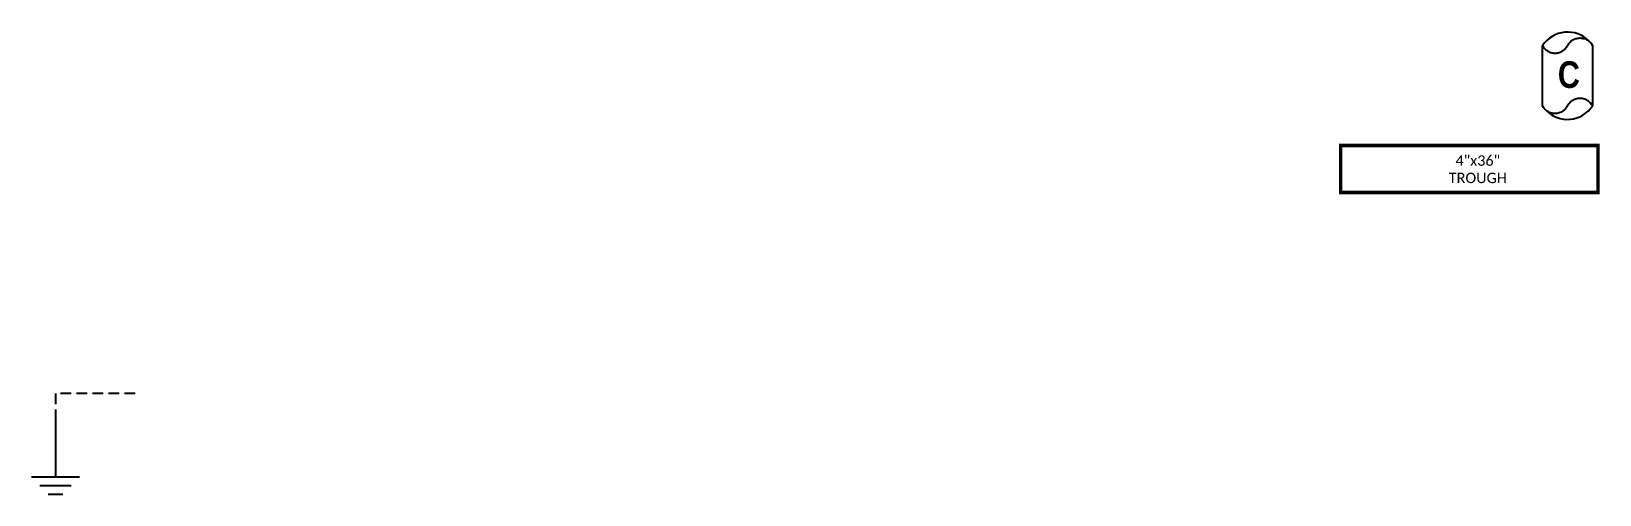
# Model space of a CAD drawing. Header units: feet. Extents: x 6390 to 6942, y 17066 to 17229.
import ezdxf

# ---------------------------------------------------------------- set-up
doc = ezdxf.new("R2010")
doc.units = ezdxf.units.FT
doc.header["$MEASUREMENT"] = 0
doc.linetypes.add('HIDDEN', pattern=[0.375, 0.25, -0.125])
doc.styles.add('ONE LINE TXT', font='techb___.ttf')
doc.styles.get("Standard").update_dxf_attribs({"font": 'calibri.ttf'})

# ---------------------------------------------------------------- blocks, each defined once
blk = doc.blocks.new('*U1')
at = {"color": 7}
blk.add_lwpolyline([(-8.81, 10.62), (-8.47, 10.06), (-8.47, 10.06), (-8.47, 10.06), (-8.16, 9.67), (-7.89, 9.38), (-7.65, 9.16), (-7.39, 8.95), (-6.98, 8.67), (-6.65, 8.49), (-6.29, 8.33), (-5.93, 8.2), (-5.55, 8.09), (-5.18, 8.02), (-4.8, 7.97), (-4.4, 7.96), (-4.02, 7.97), (-3.63, 8.02), (-3.26, 8.09), (-2.88, 8.2), (-2.53, 8.33), (-2.17, 8.49), (-1.83, 8.68), (-1.53, 8.87), (-1.33, 9.03), (-1.2, 9.12), (-0.91, 9.39), (-0.67, 9.65), (-0.44, 9.93), (-0.21, 10.26), (0, 10.62), (0.21, 10.98), (0.44, 11.31), (0.67, 11.6), (0.91, 11.85), (1.2, 12.12), (1.33, 12.22), (1.53, 12.37), (1.83, 12.57), (2.17, 12.76), (2.53, 12.92), (2.88, 13.05), (3.26, 13.15), (3.63, 13.23), (4.02, 13.27), (4.4, 13.29), (4.8, 13.27), (5.18, 13.23), (5.55, 13.15), (5.93, 13.05), (6.29, 12.92), (6.65, 12.75), (6.98, 12.57), (7.39, 12.29), (7.65, 12.08), (7.89, 11.86), (8.16, 11.57), (8.47, 11.19), (8.47, 11.19), (8.47, 11.19), (8.81, 10.62), (8.81, -10.62), (8.47, -10.06), (8.47, -10.06), (8.47, -10.06), (8.16, -9.67), (7.89, -9.38), (7.65, -9.16), (7.39, -8.95), (6.98, -8.67), (6.65, -8.49), (6.29, -8.33), (5.93, -8.2), (5.55, -8.09), (5.18, -8.02), (4.8, -7.97), (4.4, -7.96), (4.02, -7.97), (3.63, -8.02), (3.26, -8.09), (2.88, -8.2), (2.53, -8.33), (2.17, -8.49), (1.83, -8.68), (1.53, -8.87), (1.33, -9.03), (1.2, -9.12), (0.91, -9.39), (0.67, -9.65), (0.44, -9.93), (0.21, -10.26), (0, -10.62), (-0.21, -10.98), (-0.44, -11.31), (-0.67, -11.6), (-0.91, -11.85), (-1.2, -12.12), (-1.33, -12.22), (-1.53, -12.37), (-1.83, -12.57), (-2.17, -12.76), (-2.53, -12.92), (-2.88, -13.05), (-3.26, -13.15), (-3.63, -13.23), (-4.02, -13.27), (-4.4, -13.29), (-4.8, -13.27), (-5.18, -13.23), (-5.55, -13.15), (-5.93, -13.05), (-6.29, -12.92), (-6.65, -12.75), (-6.98, -12.57), (-7.39, -12.29), (-7.65, -12.08), (-7.89, -11.86), (-8.16, -11.57), (-8.47, -11.19), (-8.47, -11.19), (-8.47, -11.19), (-8.81, -10.62), (-8.81, -10.62)], close=True, dxfattribs=at)
at = {"color": 7, "linetype": 'Continuous'}
for centre, start, end in [((0, 4.77), 43.9732, 146.4265), ((0, -4.77), 223.9732, 326.4265)]:
    blk.add_arc(centre, 10.58, start, end, dxfattribs=at)
at = {"color": 1, "linetype": 'Continuous', "insert": (-3.4, 5.1), "char_height": 9.3833, "attachment_point": 1, "style": 'ONE LINE TXT'}
blk.add_mtext_dynamic_manual_height_columns('{\\W1;\\C256;C}', width=0.1385, gutter_width=2.13, heights=[0], dxfattribs=at)
blk = doc.blocks.new('*U3')
at = {"color": 7}
blk.add_wipeout([(0, 16.53), (90.52, 16.53), (90.52, 0), (0, 0)], dxfattribs=at)
at = {"lineweight": 50, "const_width": 1.19}
blk.add_lwpolyline([(90.52, 0), (0, 0), (0, 16.53), (90.52, 16.53)], close=True, dxfattribs=at)
at = {"color": 1, "insert": (48.23, 8.15), "char_height": 3.6576, "attachment_point": 5}
blk.add_mtext_dynamic_manual_height_columns('4"x36"  TROUGH ', width=0.4767, gutter_width=7.17, heights=[0], dxfattribs=at)
blk = doc.blocks.new('GROUND ROD')
at = {"color": 92, "linetype": 'HIDDEN', "ltscale": 15}
for p, q in [((-28.04, 0), (-28.04, -9.32)), ((0, 0), (-27.93, 0))]:
    blk.add_line(p, q, dxfattribs=at)
at = {"color": 92, "ltscale": 15}
blk.add_line((-28.04, -9.32), (-28.04, -29.28), dxfattribs=at)
at = {"color": 92, "linetype": 'Continuous', "ltscale": 4, "flags": 128}
for points in [[(-36.52, -29.28), (-19.56, -29.28)], [(-22.5, -32.42), (-33.58, -32.42)], [(-25.44, -35.56), (-30.64, -35.56)]]:
    blk.add_lwpolyline(points, dxfattribs=at)

msp = doc.modelspace()

# ---------------------------------------------------------------- block references
at = {"color": 3}
for name, p in [('*U1', (6930.37, 17213.74)), ('*U3', (6850.57, 17172.68)), ('GROUND ROD', (6426.15, 17101.98))]:
    msp.add_blockref(name, p, dxfattribs=at)

doc.saveas('drawing.dxf')
